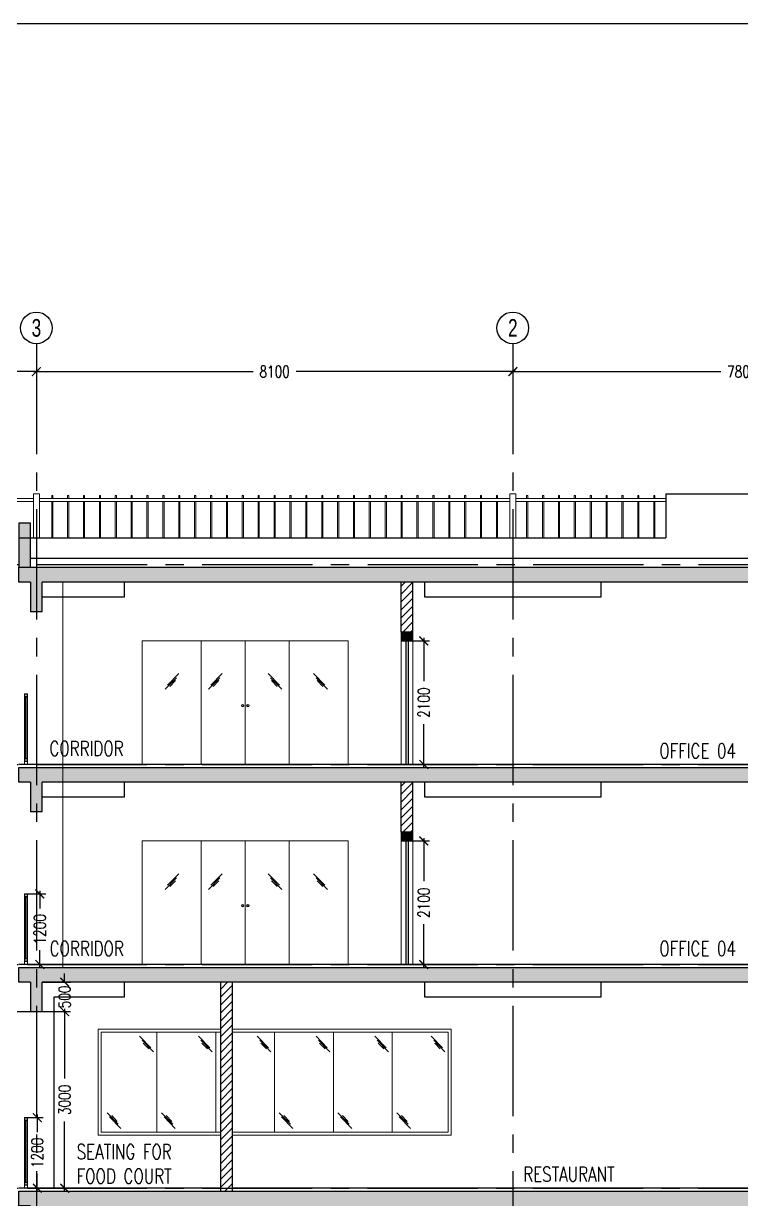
# Model space of a CAD drawing. Extents: x -3644356 to -3532817, y -18707075 to -18638610.
# Drawn here: x -3607047 to -3594839, y -18658591 to -18638610 of the extents above; entities that cross this region are included whole.
import ezdxf
from ezdxf.enums import TextEntityAlignment as Align

# ---------------------------------------------------------------- set-up
doc = ezdxf.new("R2010")
doc.units = 0
doc.header["$LTSCALE"] = 0.5
doc.header["$PDMODE"] = 3
doc.linetypes.add('CENTER2', pattern=[1.125, 0.75, -0.125, 0.125, -0.125])
doc.linetypes.add('CONTINULUS', pattern=[0])
for name, color, linetype, lineweight in [('A- GLAZING', 5, 'Continuous', 9), ('A-ELE 07', 8, 'Continuous', 9), ('A-PARAPET WALL', 4, 'Continuous', 25), ('A-RAILING', 3, 'Continuous', 9), ('A-WALL HATCH', 8, 'Continuous', 9)]:
    doc.layers.add(name, color=color, linetype=linetype, lineweight=lineweight)
for name, color, linetype in [('A-BEAM AND SLAB', 7, 'Continuous'), ('A-BEAM HATCH', 252, 'Continuous'), ('A-BRICK HATCH', 252, 'Continuous'), ('A-DIMS', 1, 'Continuous'), ('A-ELE 02', 4, 'Continuous'), ('A-GRIDTXT', 1, 'Continuous'), ('A-PODIUM LYT ARCH', 85, 'Continuous'), ('A-SLABS', 1, 'Continuous'), ('A-TXTROOM', 3, 'Continuous'), ('A-WALL', 2, 'Continuous'), ('S-GRID', 252, 'CENTER2')]:
    doc.layers.add(name, color=color, linetype=linetype)
doc.styles.add('ARIAL-GRID', font='arial.ttf', dxfattribs={"width": 0.7, "height": 15})
doc.styles.add('ROMANS', font='romans.shx', dxfattribs={"width": 0.75})
doc.dimstyles.new('DIMM-100', dxfattribs={"dimscale": 100, "dimtxt": 2, "dimasz": 1.5, "dimexe": 1, "dimexo": 0, "dimgap": 1, "dimtad": 0, "dimdec": 0, "dimzin": 0, "dimdsep": 46, "dimtxsty": 'ROMANS', "dimblk": 'ARCHTICK', "dimcen": 1.5, "dimdle": 0.5, "dimclrd": 8, "dimclre": 8, "dimclrt": 4, "dimazin": 0, "dimtfac": 1, "dimtdec": 0, "dimtix": 1, "dimtofl": 0, "dimtmove": 2, "dimatfit": 3, "dimldrblk": 'DOT', "dimfxl": 0, "dimtolj": 1, "dimtzin": 0, "dimarcsym": 0})

# ---------------------------------------------------------------- blocks, each defined once
blk = doc.blocks.new('GRASS')
at = {"layer": 'A-ELE 07'}
for p, q in [((-3601646, -18695233), (-3601454, -18695429)), ((-3601604, -18695304), (-3601412, -18695500)), ((-3601567, -18695282), (-3601471, -18695380))]:
    blk.add_line(p, q, dxfattribs=at)
blk = doc.blocks.new('INTERAL DOOR')
at = {"layer": 'A-ELE 07'}
for p, q in [((-3615527, -18652499), (-3617027, -18652499)), ((-3616277, -18652499), (-3616277, -18654599)), ((-3615527, -18652499), (-3615527, -18654599)), ((-3616859, -18653251), (-3616667, -18653055)), ((-3615695, -18653251), (-3615887, -18653055)), ((-3616901, -18653322), (-3616709, -18653126)), ((-3616822, -18653273), (-3616726, -18653175)), ((-3615653, -18653322), (-3615845, -18653126)), ((-3615732, -18653273), (-3615828, -18653175))]:
    blk.add_line(p, q, dxfattribs=at)
blk.add_lwpolyline([(-3615527, -18652499), (-3615527, -18654599), (-3617027, -18654599), (-3617027, -18652499)], dxfattribs=at)
for centre, radius in [((-3616322, -18653599), 20.4), ((-3616322, -18653599), 14.4), ((-3616232, -18653599), 20.4), ((-3616232, -18653599), 14.4)]:
    blk.add_circle(centre, radius, dxfattribs=at)
blk = doc.blocks.new('_ArchTick')
at = {"color": 0, "linetype": 'ByBlock', "const_width": 0.15}
blk.add_lwpolyline([(-0.5, -0.5), (0.5, 0.5)], dxfattribs=at)
blk = doc.blocks.new('*D60')
at = {"layer": 'A-DIMS', "color": 8, "lineweight": -2, "transparency": 16777216}
for p, q in [((-3606977, -18653399), (-3606669, -18653399)), ((-3606769, -18653349), (-3606769, -18653646)), ((-3606769, -18654649), (-3606769, -18654353)), ((-3606977, -18654599), (-3606669, -18654599))]:
    blk.add_line(p, q, dxfattribs=at)
at = {"layer": 'Defpoints', "color": 0, "transparency": 16777216}
for p in [(-3606977, -18653399), (-3606769, -18653399), (-3606977, -18654599)]:
    blk.add_point(p, dxfattribs=at)
at = {"layer": 'A-DIMS', "color": 8, "lineweight": -2, "transparency": 16777216, "xscale": 150, "yscale": 150, "zscale": 150}
for p, rotation in [((-3606769, -18653399), 90), ((-3606769, -18654599), 270)]:
    blk.add_blockref('_ArchTick', p, dxfattribs=dict(at, rotation=rotation))
at = {"layer": 'A-DIMS', "color": 4, "transparency": 16777216, "insert": (-3606769, -18653999), "char_height": 200, "attachment_point": 5, "rotation": 90, "style": 'ROMANS'}
blk.add_mtext('\\A1;1200', dxfattribs=at)
blk = doc.blocks.new('_Dot')
at = {"color": 0, "linetype": 'ByBlock', "lineweight": -2}
blk.add_line((-0.5, 0), (-1, 0), dxfattribs=at)
at = {"color": 0, "linetype": 'ByBlock', "const_width": 0.5}
blk.add_lwpolyline([(-0.25, 0, 1), (0.25, 0, 1)], format="xyb", close=True, dxfattribs=at)
blk = doc.blocks.new('*D61')
at = {"layer": 'A-DIMS', "color": 8, "lineweight": -2, "transparency": 16777216}
for p, q in [((-3606977, -18657199), (-3606712, -18657199)), ((-3606812, -18657149), (-3606812, -18657446)), ((-3606812, -18658449), (-3606812, -18658153)), ((-3606977, -18658399), (-3606712, -18658399))]:
    blk.add_line(p, q, dxfattribs=at)
at = {"layer": 'Defpoints', "color": 0, "transparency": 16777216}
for p in [(-3606977, -18657199), (-3606812, -18657199), (-3606977, -18658399)]:
    blk.add_point(p, dxfattribs=at)
at = {"layer": 'A-DIMS', "color": 8, "lineweight": -2, "transparency": 16777216, "xscale": 150, "yscale": 150, "zscale": 150}
for p, rotation in [((-3606812, -18657199), 90), ((-3606812, -18658399), 270)]:
    blk.add_blockref('_ArchTick', p, dxfattribs=dict(at, rotation=rotation))
at = {"layer": 'A-DIMS', "color": 4, "transparency": 16777216, "insert": (-3606812, -18657799), "char_height": 200, "attachment_point": 5, "rotation": 90, "style": 'ROMANS'}
blk.add_mtext('\\A1;1200', dxfattribs=at)
blk = doc.blocks.new('*D75')
at = {"layer": 'A-DIMS', "color": 8, "lineweight": -2, "transparency": 16777216}
for p, q in [((-3600241, -18649049), (-3600241, -18649785)), ((-3600427, -18649099), (-3600141, -18649099)), ((-3600241, -18651249), (-3600241, -18650514)), ((-3600427, -18651199), (-3600141, -18651199))]:
    blk.add_line(p, q, dxfattribs=at)
at = {"layer": 'Defpoints', "color": 0, "transparency": 16777216}
for p in [(-3600427, -18649099), (-3600241, -18649099), (-3600427, -18651199)]:
    blk.add_point(p, dxfattribs=at)
at = {"layer": 'A-DIMS', "color": 8, "lineweight": -2, "transparency": 16777216, "xscale": 150, "yscale": 150, "zscale": 150}
for p, rotation in [((-3600241, -18649099), 90), ((-3600241, -18651199), 270)]:
    blk.add_blockref('_ArchTick', p, dxfattribs=dict(at, rotation=rotation))
at = {"layer": 'A-DIMS', "color": 4, "transparency": 16777216, "insert": (-3600241, -18650149), "char_height": 200, "attachment_point": 5, "rotation": 90, "style": 'ROMANS'}
blk.add_mtext('\\A1;2100', dxfattribs=at)
blk = doc.blocks.new('*D76')
at = {"layer": 'A-DIMS', "color": 8, "lineweight": -2, "transparency": 16777216}
for p, q in [((-3600241, -18652449), (-3600241, -18653185)), ((-3600427, -18652499), (-3600141, -18652499)), ((-3600241, -18654649), (-3600241, -18653914)), ((-3600427, -18654599), (-3600141, -18654599))]:
    blk.add_line(p, q, dxfattribs=at)
at = {"layer": 'Defpoints', "color": 0, "transparency": 16777216}
for p in [(-3600427, -18652499), (-3600241, -18652499), (-3600427, -18654599)]:
    blk.add_point(p, dxfattribs=at)
at = {"layer": 'A-DIMS', "color": 8, "lineweight": -2, "transparency": 16777216, "xscale": 150, "yscale": 150, "zscale": 150}
for p, rotation in [((-3600241, -18652499), 90), ((-3600241, -18654599), 270)]:
    blk.add_blockref('_ArchTick', p, dxfattribs=dict(at, rotation=rotation))
at = {"layer": 'A-DIMS', "color": 4, "transparency": 16777216, "insert": (-3600241, -18653549), "char_height": 200, "attachment_point": 5, "rotation": 90, "style": 'ROMANS'}
blk.add_mtext('\\A1;2100', dxfattribs=at)
blk = doc.blocks.new('GRNO')
at = {"layer": 'A-GRIDTXT', "color": 8}
blk.add_circle((0, 0), 450, dxfattribs=at)
at = {"layer": 'A-GRIDTXT', "style": 'ARIAL-GRID', "width": 0.7}
blk.add_attdef('01', text='', height=350, dxfattribs=at).set_placement((0, 0), align=Align.MIDDLE_CENTER)
blk = doc.blocks.new('*D130')
at = {"layer": 'A-BEAM AND SLAB', "color": 8, "lineweight": -2, "transparency": 16777216}
for p, q in [((-3614927, -18644337), (-3614927, -18644624)), ((-3606827, -18644337), (-3606827, -18644624))]:
    blk.add_line(p, q, dxfattribs=at)
at = {"layer": 'A-BEAM AND SLAB', "color": 8, "linetype": 'CONTINULUS', "lineweight": -2, "transparency": 16777216}
for p, q in [((-3614977, -18644524), (-3611241, -18644524)), ((-3606777, -18644524), (-3610513, -18644524))]:
    blk.add_line(p, q, dxfattribs=at)
at = {"layer": 'Defpoints', "color": 0, "transparency": 16777216}
for p in [(-3614927, -18644337), (-3606827, -18644337), (-3606827, -18644524)]:
    blk.add_point(p, dxfattribs=at)
at = {"layer": 'A-BEAM AND SLAB', "color": 8, "lineweight": -2, "transparency": 16777216, "xscale": 150, "yscale": 150, "zscale": 150, "rotation": 180}
blk.add_blockref('_ArchTick', (-3614927, -18644524), dxfattribs=at)
at = {"layer": 'A-BEAM AND SLAB', "color": 8, "lineweight": -2, "transparency": 16777216, "xscale": 150, "yscale": 150, "zscale": 150}
blk.add_blockref('_ArchTick', (-3606827, -18644524), dxfattribs=at)
at = {"layer": 'A-BEAM AND SLAB', "color": 4, "transparency": 16777216, "insert": (-3610877, -18644524), "char_height": 200, "attachment_point": 5, "style": 'ROMANS'}
blk.add_mtext('\\A1;8100', dxfattribs=at)
blk = doc.blocks.new('*D131')
at = {"layer": 'A-BEAM AND SLAB', "color": 8, "lineweight": -2, "transparency": 16777216}
for p, q in [((-3606827, -18644337), (-3606827, -18644624)), ((-3598727, -18644337), (-3598727, -18644624))]:
    blk.add_line(p, q, dxfattribs=at)
at = {"layer": 'A-BEAM AND SLAB', "color": 8, "linetype": 'CONTINULUS', "lineweight": -2, "transparency": 16777216}
for p, q in [((-3606877, -18644524), (-3603141, -18644524)), ((-3598677, -18644524), (-3602413, -18644524))]:
    blk.add_line(p, q, dxfattribs=at)
at = {"layer": 'Defpoints', "color": 0, "transparency": 16777216}
for p in [(-3606827, -18644337), (-3598727, -18644337), (-3598727, -18644524)]:
    blk.add_point(p, dxfattribs=at)
at = {"layer": 'A-BEAM AND SLAB', "color": 8, "lineweight": -2, "transparency": 16777216, "xscale": 150, "yscale": 150, "zscale": 150, "rotation": 180}
blk.add_blockref('_ArchTick', (-3606827, -18644524), dxfattribs=at)
at = {"layer": 'A-BEAM AND SLAB', "color": 8, "lineweight": -2, "transparency": 16777216, "xscale": 150, "yscale": 150, "zscale": 150}
blk.add_blockref('_ArchTick', (-3598727, -18644524), dxfattribs=at)
at = {"layer": 'A-BEAM AND SLAB', "color": 4, "transparency": 16777216, "insert": (-3602777, -18644524), "char_height": 200, "attachment_point": 5, "style": 'ROMANS'}
blk.add_mtext('\\A1;8100', dxfattribs=at)
blk = doc.blocks.new('*D132')
at = {"layer": 'A-BEAM AND SLAB', "color": 8, "lineweight": -2, "transparency": 16777216}
for p, q in [((-3598727, -18644337), (-3598727, -18644624)), ((-3590927, -18644337), (-3590927, -18644624))]:
    blk.add_line(p, q, dxfattribs=at)
at = {"layer": 'A-BEAM AND SLAB', "color": 8, "linetype": 'CONTINULUS', "lineweight": -2, "transparency": 16777216}
for p, q in [((-3598777, -18644524), (-3595191, -18644524)), ((-3590877, -18644524), (-3594463, -18644524))]:
    blk.add_line(p, q, dxfattribs=at)
at = {"layer": 'Defpoints', "color": 0, "transparency": 16777216}
for p in [(-3598727, -18644337), (-3590927, -18644337), (-3590927, -18644524)]:
    blk.add_point(p, dxfattribs=at)
at = {"layer": 'A-BEAM AND SLAB', "color": 8, "lineweight": -2, "transparency": 16777216, "xscale": 150, "yscale": 150, "zscale": 150, "rotation": 180}
blk.add_blockref('_ArchTick', (-3598727, -18644524), dxfattribs=at)
at = {"layer": 'A-BEAM AND SLAB', "color": 8, "lineweight": -2, "transparency": 16777216, "xscale": 150, "yscale": 150, "zscale": 150}
blk.add_blockref('_ArchTick', (-3590927, -18644524), dxfattribs=at)
at = {"layer": 'A-BEAM AND SLAB', "color": 4, "transparency": 16777216, "insert": (-3594827, -18644524), "char_height": 200, "attachment_point": 5, "style": 'ROMANS'}
blk.add_mtext('\\A1;7800', dxfattribs=at)
blk = doc.blocks.new('*D133')
at = {"layer": 'A-DIMS', "color": 8, "lineweight": -2, "transparency": 16777216}
for p, q in [((-3606727, -18655399), (-3606247, -18655399)), ((-3606347, -18655349), (-3606347, -18656535)), ((-3606347, -18658449), (-3606347, -18657264)), ((-3606712, -18658399), (-3606247, -18658399))]:
    blk.add_line(p, q, dxfattribs=at)
at = {"layer": 'Defpoints', "color": 0, "transparency": 16777216}
for p in [(-3606727, -18655399), (-3606712, -18658399), (-3606347, -18658399)]:
    blk.add_point(p, dxfattribs=at)
at = {"layer": 'A-DIMS', "color": 8, "lineweight": -2, "transparency": 16777216, "xscale": 150, "yscale": 150, "zscale": 150}
for p, rotation in [((-3606347, -18655399), 90), ((-3606347, -18658399), 270)]:
    blk.add_blockref('_ArchTick', p, dxfattribs=dict(at, rotation=rotation))
at = {"layer": 'A-DIMS', "color": 4, "transparency": 16777216, "insert": (-3606347, -18656899), "char_height": 200, "attachment_point": 5, "rotation": 90, "style": 'ROMANS'}
blk.add_mtext('\\A1;3000', dxfattribs=at)
blk = doc.blocks.new('*D134')
at = {"layer": 'A-DIMS', "color": 8, "lineweight": -2, "transparency": 16777216}
for p, q in [((-3606347, -18654899), (-3606347, -18654749)), ((-3606727, -18654899), (-3606247, -18654899)), ((-3606727, -18655399), (-3606247, -18655399)), ((-3606347, -18655399), (-3606347, -18655549))]:
    blk.add_line(p, q, dxfattribs=at)
at = {"layer": 'Defpoints', "color": 0, "transparency": 16777216}
for p in [(-3606727, -18654899), (-3606347, -18654899), (-3606727, -18655399)]:
    blk.add_point(p, dxfattribs=at)
at = {"layer": 'A-DIMS', "color": 8, "lineweight": -2, "transparency": 16777216, "xscale": 150, "yscale": 150, "zscale": 150}
for p, rotation in [((-3606347, -18654899), 270), ((-3606347, -18655399), 90)]:
    blk.add_blockref('_ArchTick', p, dxfattribs=dict(at, rotation=rotation))
at = {"layer": 'A-DIMS', "color": 4, "transparency": 16777216, "insert": (-3606347, -18655149), "char_height": 200, "attachment_point": 5, "rotation": 90, "style": 'ROMANS'}
blk.add_mtext('\\A1;500', dxfattribs=at)

msp = doc.modelspace()

# ---------------------------------------------------------------- hatches: boundary and pattern name
at = {"layer": 'A-BEAM HATCH'}
h = msp.add_hatch(color=256, dxfattribs=at)
h.dxf.hatch_style = 1
h.paths.add_polyline_path([(-3606927.1, -18647099.2), (-3607127.1, -18647099.2), (-3607127.1, -18647849.2), (-3606927.1, -18647849.2)])
h = msp.add_hatch(color=256, dxfattribs=at)
h.dxf.hatch_style = 1
h.paths.add_polyline_path([(-3614627.1, -18647849.2), (-3619627.1, -18647849.2), (-3626127.1, -18647849.2), (-3626127.1, -18647999.2), (-3625327.1, -18647999.2), (-3625327.1, -18648599.2), (-3625127.1, -18648599.2), (-3625127.1, -18648099.2), (-3615027.1, -18648099.2), (-3615027.1, -18648599.2), (-3614827.1, -18648599.2), (-3614827.1, -18648099.2), (-3614627.1, -18648099.2)])
h.paths.add_polyline_path([(-3590091.8, -18647849.2), (-3591841.8, -18647849.2), (-3607127.1, -18647849.2), (-3607127.1, -18648099.2), (-3606927.1, -18648099.2), (-3606927.1, -18648599.2), (-3606727.1, -18648599.2), (-3606727.1, -18648099.2), (-3590291.8, -18648099.2), (-3590291.8, -18648599.2), (-3590091.8, -18648599.2)])
h = msp.add_hatch(color=256, dxfattribs=at)
h.dxf.hatch_style = 1
h.paths.add_polyline_path([(-3600427.1, -18648949.2), (-3600627.1, -18648949.2), (-3600627.1, -18649099.2), (-3600427.1, -18649099.2)])
h = msp.add_hatch(color=256, dxfattribs=at)
h.dxf.hatch_style = 1
h.paths.add_polyline_path([(-3614627.1, -18651249.2), (-3619627.1, -18651249.2), (-3625327.1, -18651249.2), (-3625327.1, -18651999.2), (-3625127.1, -18651999.2), (-3625127.1, -18651499.2), (-3615027.1, -18651499.2), (-3615027.1, -18651999.2), (-3614827.1, -18651999.2), (-3614827.1, -18651499.2), (-3614627.1, -18651499.2)])
h.paths.add_polyline_path([(-3590091.8, -18651249.2), (-3591841.8, -18651249.2), (-3607127.1, -18651249.2), (-3607127.1, -18651499.2), (-3606927.1, -18651499.2), (-3606927.1, -18651999.2), (-3606727.1, -18651999.2), (-3606727.1, -18651499.2), (-3590291.8, -18651499.2), (-3590291.8, -18651999.2), (-3590091.8, -18651999.2)])
h = msp.add_hatch(color=256, dxfattribs=at)
h.dxf.hatch_style = 1
h.paths.add_polyline_path([(-3600427.1, -18652349.2), (-3600627.1, -18652349.2), (-3600627.1, -18652499.2), (-3600427.1, -18652499.2)])
h = msp.add_hatch(color=256, dxfattribs=at)
h.dxf.hatch_style = 1
h.paths.add_polyline_path([(-3614627.1, -18654649.2), (-3619627.1, -18654649.2), (-3625327.1, -18654649.2), (-3625327.1, -18655399.2), (-3625127.1, -18655399.2), (-3625127.1, -18654899.2), (-3615027.1, -18654899.2), (-3615027.1, -18655399.2), (-3614827.1, -18655399.2), (-3614827.1, -18654899.2), (-3614627.1, -18654899.2)])
h.paths.add_polyline_path([(-3590091.8, -18654649.2), (-3591841.8, -18654649.2), (-3607127.1, -18654649.2), (-3607127.1, -18654899.2), (-3606927.1, -18654899.2), (-3606927.1, -18655399.2), (-3606727.1, -18655399.2), (-3606727.1, -18654899.2), (-3590291.8, -18654899.2), (-3590291.8, -18655399.2), (-3590091.8, -18655399.2)])
h = msp.add_hatch(color=256, dxfattribs=at)
h.dxf.hatch_style = 1
h.paths.add_polyline_path([(-3614627.1, -18658449.2), (-3619627.1, -18658449.2), (-3619827.1, -18658449.2), (-3619827.1, -18658749.2), (-3625127.1, -18658749.2), (-3625127.1, -18658449.2), (-3625327.1, -18658449.2), (-3625327.1, -18659199.2), (-3625127.1, -18659199.2), (-3625127.1, -18658949.2), (-3619827.1, -18658949.2), (-3619827.1, -18659049.2), (-3619627.1, -18659049.2), (-3619627.1, -18658699.2), (-3615027.1, -18658699.2), (-3615027.1, -18659199.2), (-3614827.1, -18659199.2), (-3614827.1, -18658699.2), (-3614627.1, -18658699.2)])
h.paths.add_polyline_path([(-3591641.8, -18658449.2), (-3591841.8, -18658449.2), (-3607127.1, -18658449.2), (-3607127.1, -18658699.2), (-3606927.1, -18658699.2), (-3606927.1, -18659199.2), (-3606727.1, -18659199.2), (-3606727.1, -18658699.2), (-3591841.8, -18658699.2), (-3591841.8, -18659199.2), (-3591641.8, -18659199.2)])
at = {"layer": 'A-WALL HATCH'}
h = msp.add_hatch(dxfattribs=at)
h.set_pattern_fill('ANSI31', color=256, scale=30, angle=180)
h.set_pattern_definition([(225, (24700, 11050), (67.3519209, -67.3519209), [])])
h.paths.add_polyline_path([(-3600627.1, -18648949.2), (-3600427.1, -18648949.2), (-3600427.1, -18648099.2), (-3600627.1, -18648099.2)])
h = msp.add_hatch(dxfattribs=at)
h.set_pattern_fill('ANSI31', color=256, scale=30, angle=180)
h.set_pattern_definition([(225, (24700, 7650), (67.3519209, -67.3519209), [])])
h.paths.add_polyline_path([(-3600627.1, -18652349.2), (-3600427.1, -18652349.2), (-3600427.1, -18651499.2), (-3600627.1, -18651499.2)])
h = msp.add_hatch(dxfattribs=at)
h.set_pattern_fill('ANSI31', color=256, scale=30, angle=180)
h.set_pattern_definition([(225, (21635.22, 3800), (67.3519209, -67.3519209), [])])
h.paths.add_polyline_path([(-3603491.8, -18654899.2), (-3603691.8, -18654899.2), (-3603691.8, -18658449.2), (-3603491.8, -18658449.2)])

# ---------------------------------------------------------------- linework, layer by layer
at = {"layer": 'A- GLAZING'}
for p, q in [((-3600627.1, -18649099.2), (-3600627.1, -18651199.2)), ((-3600427.1, -18649099.2), (-3600427.1, -18651199.2)), ((-3600627.1, -18652499.2), (-3600627.1, -18654599.2)), ((-3600427.1, -18652499.2), (-3600427.1, -18654599.2))]:
    msp.add_line(p, q, dxfattribs=at)
at = {"layer": 'A-BEAM AND SLAB'}
for points in [[(-3606927.1, -18647849.2), (-3606927.1, -18647099.2), (-3607127.1, -18647099.2), (-3607127.1, -18647849.2)], [(-3606927.1, -18648099.2), (-3607127.1, -18648099.2), (-3607127.1, -18647849.2), (-3591641.8, -18647849.2)], [(-3606927.1, -18648099.2), (-3606927.1, -18648599.2), (-3606727.1, -18648599.2), (-3606727.1, -18648099.2)], [(-3590091.8, -18648599.2), (-3590091.8, -18648599.2), (-3590291.8, -18648599.2), (-3590291.8, -18648099.2), (-3606727.1, -18648099.2)], [(-3606927.1, -18651499.2), (-3607127.1, -18651499.2), (-3607127.1, -18651249.2), (-3591641.8, -18651249.2)], [(-3591841.8, -18651249.2), (-3590091.8, -18651249.2), (-3590091.8, -18651999.2), (-3590291.8, -18651999.2), (-3590291.8, -18651499.2), (-3606727.1, -18651499.2)], [(-3606927.1, -18651499.2), (-3606927.1, -18651999.2), (-3606727.1, -18651999.2), (-3606727.1, -18651499.2)], [(-3606927.1, -18654899.2), (-3607127.1, -18654899.2), (-3607127.1, -18654649.2), (-3591641.8, -18654649.2)], [(-3591841.8, -18654649.2), (-3590091.8, -18654649.2), (-3590091.8, -18655399.2), (-3590291.8, -18655399.2), (-3590291.8, -18654899.2), (-3606727.1, -18654899.2)], [(-3606927.1, -18654899.2), (-3606927.1, -18655399.2), (-3606727.1, -18655399.2), (-3606727.1, -18654899.2)], [(-3606927.1, -18658699.2), (-3607127.1, -18658699.2), (-3607127.1, -18658449.2), (-3591641.8, -18658449.2), (-3591641.8, -18658699.2)]]:
    msp.add_lwpolyline(points, dxfattribs=at)
for points in [[(-3600627.1, -18649099.2), (-3600427.1, -18649099.2), (-3600427.1, -18648949.2), (-3600627.1, -18648949.2)], [(-3600627.1, -18652499.2), (-3600427.1, -18652499.2), (-3600427.1, -18652349.2), (-3600627.1, -18652349.2)]]:
    msp.add_lwpolyline(points, close=True, dxfattribs=at)
at = {"layer": 'A-BRICK HATCH'}
msp.add_lwpolyline([(-3644356.4, -18638609.7), (-3532816.8, -18638609.7), (-3532816.8, -18707074.6), (-3644356.4, -18707074.6)], close=True, dxfattribs=at)
at = {"layer": 'A-ELE 02'}
for points in [[(-3606727.1, -18648349.2), (-3605327.1, -18648349.2), (-3605327.1, -18648099.2)], [(-3600227.1, -18648099.2), (-3600227.1, -18648349.2), (-3597227.1, -18648349.2), (-3597227.1, -18648099.2)], [(-3606727.1, -18651749.2), (-3605327.1, -18651749.2), (-3605327.1, -18651499.2)], [(-3600227.1, -18651499.2), (-3600227.1, -18651749.2), (-3597227.1, -18651749.2), (-3597227.1, -18651499.2)], [(-3606527.1, -18658399.2), (-3606527.1, -18655149.2), (-3605327.1, -18655149.2), (-3605327.1, -18654899.2)], [(-3600227.1, -18654899.2), (-3600227.1, -18655149.2), (-3597227.1, -18655149.2), (-3597227.1, -18654899.2)]]:
    msp.add_lwpolyline(points, dxfattribs=at)
at = {"layer": 'A-ELE 07'}
for p, q in [((-3606377.1, -18654649.2), (-3606377.1, -18648099.2)), ((-3604596.3, -18649851.3), (-3604404.3, -18649655.3)), ((-3601922.4, -18649851.3), (-3602114.4, -18649655.3)), ((-3604638.3, -18649922.3), (-3604446.3, -18649726.3)), ((-3604559.3, -18649873.3), (-3604463.3, -18649775.3)), ((-3601880.4, -18649922.3), (-3602072.4, -18649726.3)), ((-3601959.4, -18649873.3), (-3602055.4, -18649775.3)), ((-3607027.1, -18651099.2), (-3607027.1, -18650049.2)), ((-3606977.1, -18650049.2), (-3606977.1, -18651099.2)), ((-3607027.1, -18651149.2), (-3607027.1, -18651199.2)), ((-3606977.1, -18651149.2), (-3606977.1, -18651199.2)), ((-3604596.3, -18653251.3), (-3604404.3, -18653055.3)), ((-3601922.4, -18653251.3), (-3602114.4, -18653055.3)), ((-3604638.3, -18653322.3), (-3604446.3, -18653126.3)), ((-3604559.3, -18653273.3), (-3604463.3, -18653175.3)), ((-3601880.4, -18653322.3), (-3602072.4, -18653126.3)), ((-3601959.4, -18653273.3), (-3602055.4, -18653175.3)), ((-3607027.1, -18654499.2), (-3607027.1, -18653449.2)), ((-3606977.1, -18653449.2), (-3606977.1, -18654499.2)), ((-3607027.1, -18654549.2), (-3607027.1, -18654599.2)), ((-3606977.1, -18654549.2), (-3606977.1, -18654599.2)), ((-3604777.1, -18657449.2), (-3604777.1, -18655749.2)), ((-3603777.1, -18657449.2), (-3603777.1, -18655749.2)), ((-3602777.1, -18657449.2), (-3602777.1, -18655749.2)), ((-3601777.1, -18657449.2), (-3601777.1, -18655749.2)), ((-3600777.1, -18657449.2), (-3600777.1, -18655749.2)), ((-3607027.1, -18658299.2), (-3607027.1, -18657249.2)), ((-3606977.1, -18657249.2), (-3606977.1, -18658299.2)), ((-3607027.1, -18658349.2), (-3607027.1, -18658399.2)), ((-3606977.1, -18658349.2), (-3606977.1, -18658399.2))]:
    msp.add_line(p, q, dxfattribs=at)
for points in [[(-3604027.1, -18649099.2), (-3605027.1, -18649099.2), (-3605027.1, -18651199.2), (-3604027.1, -18651199.2)], [(-3602527.1, -18649099.2), (-3601527.1, -18649099.2), (-3601527.1, -18651199.2), (-3602527.1, -18651199.2)], [(-3604027.1, -18652499.2), (-3605027.1, -18652499.2), (-3605027.1, -18654599.2), (-3604027.1, -18654599.2)], [(-3602527.1, -18652499.2), (-3601527.1, -18652499.2), (-3601527.1, -18654599.2), (-3602527.1, -18654599.2)]]:
    msp.add_lwpolyline(points, close=True, dxfattribs=at)
for points in [[(-3603691.8, -18657499.2), (-3605777.1, -18657499.2), (-3605777.1, -18655699.2), (-3603691.8, -18655699.2)], [(-3603691.8, -18657449.2), (-3605727.1, -18657449.2), (-3605727.1, -18655749.2), (-3603691.8, -18655749.2)], [(-3603491.8, -18655699.2), (-3599777.1, -18655699.2), (-3599777.1, -18657499.2), (-3603491.8, -18657499.2)], [(-3603491.8, -18655749.2), (-3599827.1, -18655749.2), (-3599827.1, -18657449.2), (-3603491.8, -18657449.2)]]:
    msp.add_lwpolyline(points, dxfattribs=at)
at = {"layer": 'A-PARAPET WALL', "color": 3}
for p, q in [((-3596127.1, -18646599.2), (-3596127.1, -18647349.2)), ((-3596127.1, -18646599.2), (-3594370.5, -18646599.2)), ((-3607127.1, -18647349.2), (-3596127.1, -18647349.2))]:
    msp.add_line(p, q, dxfattribs=at)
at = {"layer": 'A-PARAPET WALL'}
for p, q in [((-3600547.1, -18649099.2), (-3600547.1, -18651199.2)), ((-3600507.1, -18649099.2), (-3600507.1, -18651199.2)), ((-3600547.1, -18652499.2), (-3600547.1, -18654599.2)), ((-3600507.1, -18652499.2), (-3600507.1, -18654599.2))]:
    msp.add_line(p, q, dxfattribs=at)
at = {"layer": 'A-RAILING', "color": 6}
for p, q in [((-3614877.1, -18646679.2), (-3606877.1, -18646679.2)), ((-3606777.1, -18646679.2), (-3598777.1, -18646679.2)), ((-3598677.1, -18646679.2), (-3596127.1, -18646679.2)), ((-3614877.1, -18646729.2), (-3606877.1, -18646729.2)), ((-3606777.1, -18646729.2), (-3598777.1, -18646729.2)), ((-3598677.1, -18646729.2), (-3596127.1, -18646729.2))]:
    msp.add_line(p, q, dxfattribs=at)
at = {"layer": 'A-RAILING', "color": 8}
for p, q in [((-3606567.1, -18646629.2), (-3606547.1, -18646629.2)), ((-3606567.1, -18646629.2), (-3606567.1, -18646679.2)), ((-3606547.1, -18646629.2), (-3606547.1, -18646679.2)), ((-3606297.1, -18646629.2), (-3606277.1, -18646629.2)), ((-3606297.1, -18646629.2), (-3606297.1, -18646679.2)), ((-3606277.1, -18646629.2), (-3606277.1, -18646679.2)), ((-3606027.1, -18646629.2), (-3606007.1, -18646629.2)), ((-3606027.1, -18646629.2), (-3606027.1, -18646679.2)), ((-3606007.1, -18646629.2), (-3606007.1, -18646679.2)), ((-3605757.1, -18646629.2), (-3605737.1, -18646629.2)), ((-3605757.1, -18646629.2), (-3605757.1, -18646679.2)), ((-3605737.1, -18646629.2), (-3605737.1, -18646679.2)), ((-3605487.1, -18646629.2), (-3605467.1, -18646629.2)), ((-3605487.1, -18646629.2), (-3605487.1, -18646679.2)), ((-3605467.1, -18646629.2), (-3605467.1, -18646679.2)), ((-3605217.1, -18646629.2), (-3605197.1, -18646629.2)), ((-3605217.1, -18646629.2), (-3605217.1, -18646679.2)), ((-3605197.1, -18646629.2), (-3605197.1, -18646679.2)), ((-3604947.1, -18646629.2), (-3604927.1, -18646629.2)), ((-3604947.1, -18646629.2), (-3604947.1, -18646679.2)), ((-3604947.1, -18646629.2), (-3604927.1, -18646629.2)), ((-3604947.1, -18646629.2), (-3604947.1, -18646679.2)), ((-3604927.1, -18646629.2), (-3604927.1, -18646679.2)), ((-3604927.1, -18646629.2), (-3604927.1, -18646679.2)), ((-3604677.1, -18646629.2), (-3604657.1, -18646629.2)), ((-3604677.1, -18646629.2), (-3604677.1, -18646679.2)), ((-3604677.1, -18646629.2), (-3604657.1, -18646629.2)), ((-3604677.1, -18646629.2), (-3604677.1, -18646679.2)), ((-3604657.1, -18646629.2), (-3604657.1, -18646679.2)), ((-3604657.1, -18646629.2), (-3604657.1, -18646679.2)), ((-3604407.1, -18646629.2), (-3604387.1, -18646629.2)), ((-3604407.1, -18646629.2), (-3604407.1, -18646679.2)), ((-3604387.1, -18646629.2), (-3604387.1, -18646679.2)), ((-3604137.1, -18646629.2), (-3604117.1, -18646629.2)), ((-3604137.1, -18646629.2), (-3604137.1, -18646679.2)), ((-3604117.1, -18646629.2), (-3604117.1, -18646679.2)), ((-3603867.1, -18646629.2), (-3603847.1, -18646629.2)), ((-3603867.1, -18646629.2), (-3603867.1, -18646679.2)), ((-3603847.1, -18646629.2), (-3603847.1, -18646679.2)), ((-3603597.1, -18646629.2), (-3603577.1, -18646629.2)), ((-3603597.1, -18646629.2), (-3603597.1, -18646679.2)), ((-3603577.1, -18646629.2), (-3603577.1, -18646679.2)), ((-3603327.1, -18646629.2), (-3603307.1, -18646629.2)), ((-3603327.1, -18646629.2), (-3603327.1, -18646679.2)), ((-3603307.1, -18646629.2), (-3603307.1, -18646679.2)), ((-3603057.1, -18646629.2), (-3603037.1, -18646629.2)), ((-3603057.1, -18646629.2), (-3603057.1, -18646679.2)), ((-3603037.1, -18646629.2), (-3603037.1, -18646679.2)), ((-3602787.1, -18646629.2), (-3602767.1, -18646629.2)), ((-3602787.1, -18646629.2), (-3602787.1, -18646679.2)), ((-3602767.1, -18646629.2), (-3602767.1, -18646679.2)), ((-3602497.1, -18646629.2), (-3602517.1, -18646629.2)), ((-3602517.1, -18646629.2), (-3602517.1, -18646679.2)), ((-3602497.1, -18646629.2), (-3602497.1, -18646679.2)), ((-3602227.1, -18646629.2), (-3602247.1, -18646629.2)), ((-3602247.1, -18646629.2), (-3602247.1, -18646679.2)), ((-3602227.1, -18646629.2), (-3602227.1, -18646679.2)), ((-3601957.1, -18646629.2), (-3601977.1, -18646629.2)), ((-3601977.1, -18646629.2), (-3601977.1, -18646679.2)), ((-3601957.1, -18646629.2), (-3601957.1, -18646679.2)), ((-3601687.1, -18646629.2), (-3601707.1, -18646629.2)), ((-3601707.1, -18646629.2), (-3601707.1, -18646679.2)), ((-3601687.1, -18646629.2), (-3601687.1, -18646679.2)), ((-3601417.1, -18646629.2), (-3601437.1, -18646629.2)), ((-3601437.1, -18646629.2), (-3601437.1, -18646679.2)), ((-3601417.1, -18646629.2), (-3601417.1, -18646679.2)), ((-3601147.1, -18646629.2), (-3601167.1, -18646629.2)), ((-3601167.1, -18646629.2), (-3601167.1, -18646679.2)), ((-3601147.1, -18646629.2), (-3601147.1, -18646679.2)), ((-3600877.1, -18646629.2), (-3600897.1, -18646629.2)), ((-3600897.1, -18646629.2), (-3600897.1, -18646679.2)), ((-3600877.1, -18646629.2), (-3600897.1, -18646629.2)), ((-3600897.1, -18646629.2), (-3600897.1, -18646679.2)), ((-3600877.1, -18646629.2), (-3600877.1, -18646679.2)), ((-3600877.1, -18646629.2), (-3600877.1, -18646679.2)), ((-3600607.1, -18646629.2), (-3600627.1, -18646629.2)), ((-3600627.1, -18646629.2), (-3600627.1, -18646679.2)), ((-3600607.1, -18646629.2), (-3600627.1, -18646629.2)), ((-3600627.1, -18646629.2), (-3600627.1, -18646679.2)), ((-3600607.1, -18646629.2), (-3600607.1, -18646679.2)), ((-3600607.1, -18646629.2), (-3600607.1, -18646679.2)), ((-3600337.1, -18646629.2), (-3600357.1, -18646629.2)), ((-3600357.1, -18646629.2), (-3600357.1, -18646679.2)), ((-3600337.1, -18646629.2), (-3600337.1, -18646679.2)), ((-3600067.1, -18646629.2), (-3600087.1, -18646629.2)), ((-3600087.1, -18646629.2), (-3600087.1, -18646679.2)), ((-3600067.1, -18646629.2), (-3600067.1, -18646679.2)), ((-3599797.1, -18646629.2), (-3599817.1, -18646629.2)), ((-3599817.1, -18646629.2), (-3599817.1, -18646679.2)), ((-3599797.1, -18646629.2), (-3599797.1, -18646679.2)), ((-3599527.1, -18646629.2), (-3599547.1, -18646629.2)), ((-3599547.1, -18646629.2), (-3599547.1, -18646679.2)), ((-3599527.1, -18646629.2), (-3599527.1, -18646679.2)), ((-3599257.1, -18646629.2), (-3599277.1, -18646629.2)), ((-3599277.1, -18646629.2), (-3599277.1, -18646679.2)), ((-3599257.1, -18646629.2), (-3599257.1, -18646679.2)), ((-3598987.1, -18646629.2), (-3599007.1, -18646629.2)), ((-3599007.1, -18646629.2), (-3599007.1, -18646679.2)), ((-3598987.1, -18646629.2), (-3598987.1, -18646679.2)), ((-3598472.1, -18646629.2), (-3598492.1, -18646629.2)), ((-3598492.1, -18646629.2), (-3598492.1, -18646679.2)), ((-3598472.1, -18646629.2), (-3598472.1, -18646679.2)), ((-3598202.1, -18646629.2), (-3598222.1, -18646629.2)), ((-3598222.1, -18646629.2), (-3598222.1, -18646679.2)), ((-3598202.1, -18646629.2), (-3598222.1, -18646629.2)), ((-3598222.1, -18646629.2), (-3598222.1, -18646679.2)), ((-3598202.1, -18646629.2), (-3598202.1, -18646679.2)), ((-3598202.1, -18646629.2), (-3598202.1, -18646679.2)), ((-3597932.1, -18646629.2), (-3597952.1, -18646629.2)), ((-3597952.1, -18646629.2), (-3597952.1, -18646679.2)), ((-3597932.1, -18646629.2), (-3597932.1, -18646679.2)), ((-3597662.1, -18646629.2), (-3597682.1, -18646629.2)), ((-3597682.1, -18646629.2), (-3597682.1, -18646679.2)), ((-3597662.1, -18646629.2), (-3597662.1, -18646679.2)), ((-3597392.1, -18646629.2), (-3597412.1, -18646629.2)), ((-3597412.1, -18646629.2), (-3597412.1, -18646679.2)), ((-3597392.1, -18646629.2), (-3597392.1, -18646679.2)), ((-3597122.1, -18646629.2), (-3597142.1, -18646629.2)), ((-3597142.1, -18646629.2), (-3597142.1, -18646679.2)), ((-3597122.1, -18646629.2), (-3597122.1, -18646679.2)), ((-3596852.1, -18646629.2), (-3596872.1, -18646629.2)), ((-3596872.1, -18646629.2), (-3596872.1, -18646679.2)), ((-3596852.1, -18646629.2), (-3596852.1, -18646679.2)), ((-3596582.1, -18646629.2), (-3596602.1, -18646629.2)), ((-3596602.1, -18646629.2), (-3596602.1, -18646679.2)), ((-3596582.1, -18646629.2), (-3596582.1, -18646679.2)), ((-3596312.1, -18646629.2), (-3596332.1, -18646629.2)), ((-3596332.1, -18646629.2), (-3596332.1, -18646679.2)), ((-3596312.1, -18646629.2), (-3596312.1, -18646679.2)), ((-3606567.1, -18646729.2), (-3606567.1, -18647349.2)), ((-3606547.1, -18646729.2), (-3606547.1, -18647349.2)), ((-3606297.1, -18646729.2), (-3606297.1, -18647349.2)), ((-3606277.1, -18646729.2), (-3606277.1, -18647349.2)), ((-3606027.1, -18646729.2), (-3606027.1, -18647349.2)), ((-3606007.1, -18646729.2), (-3606007.1, -18647349.2)), ((-3605757.1, -18646729.2), (-3605757.1, -18647349.2)), ((-3605737.1, -18646729.2), (-3605737.1, -18647349.2)), ((-3605487.1, -18646729.2), (-3605487.1, -18647349.2)), ((-3605467.1, -18646729.2), (-3605467.1, -18647349.2)), ((-3605217.1, -18646729.2), (-3605217.1, -18647349.2)), ((-3605197.1, -18646729.2), (-3605197.1, -18647349.2)), ((-3604947.1, -18646729.2), (-3604947.1, -18647349.2)), ((-3604947.1, -18646729.2), (-3604947.1, -18647349.2)), ((-3604927.1, -18646729.2), (-3604927.1, -18647349.2)), ((-3604927.1, -18646729.2), (-3604927.1, -18647349.2)), ((-3604677.1, -18646729.2), (-3604677.1, -18647349.2)), ((-3604677.1, -18646729.2), (-3604677.1, -18647349.2)), ((-3604657.1, -18646729.2), (-3604657.1, -18647349.2)), ((-3604657.1, -18646729.2), (-3604657.1, -18647349.2)), ((-3604407.1, -18646729.2), (-3604407.1, -18647349.2)), ((-3604387.1, -18646729.2), (-3604387.1, -18647349.2)), ((-3604137.1, -18646729.2), (-3604137.1, -18647349.2)), ((-3604117.1, -18646729.2), (-3604117.1, -18647349.2)), ((-3603867.1, -18646729.2), (-3603867.1, -18647349.2)), ((-3603847.1, -18646729.2), (-3603847.1, -18647349.2)), ((-3603597.1, -18646729.2), (-3603597.1, -18647349.2)), ((-3603577.1, -18646729.2), (-3603577.1, -18647349.2)), ((-3603327.1, -18646729.2), (-3603327.1, -18647349.2)), ((-3603307.1, -18646729.2), (-3603307.1, -18647349.2)), ((-3603057.1, -18646729.2), (-3603057.1, -18647349.2)), ((-3603037.1, -18646729.2), (-3603037.1, -18647349.2)), ((-3602787.1, -18646729.2), (-3602787.1, -18647349.2)), ((-3602767.1, -18646729.2), (-3602767.1, -18647349.2)), ((-3602517.1, -18646729.2), (-3602517.1, -18647349.2)), ((-3602497.1, -18646729.2), (-3602497.1, -18647349.2)), ((-3602247.1, -18646729.2), (-3602247.1, -18647349.2)), ((-3602227.1, -18646729.2), (-3602227.1, -18647349.2)), ((-3601977.1, -18646729.2), (-3601977.1, -18647349.2)), ((-3601957.1, -18646729.2), (-3601957.1, -18647349.2)), ((-3601707.1, -18646729.2), (-3601707.1, -18647349.2)), ((-3601687.1, -18646729.2), (-3601687.1, -18647349.2)), ((-3601437.1, -18646729.2), (-3601437.1, -18647349.2)), ((-3601417.1, -18646729.2), (-3601417.1, -18647349.2)), ((-3601167.1, -18646729.2), (-3601167.1, -18647349.2)), ((-3601147.1, -18646729.2), (-3601147.1, -18647349.2)), ((-3600897.1, -18646729.2), (-3600897.1, -18647349.2)), ((-3600897.1, -18646729.2), (-3600897.1, -18647349.2)), ((-3600877.1, -18646729.2), (-3600877.1, -18647349.2)), ((-3600877.1, -18646729.2), (-3600877.1, -18647349.2)), ((-3600627.1, -18646729.2), (-3600627.1, -18647349.2)), ((-3600627.1, -18646729.2), (-3600627.1, -18647349.2)), ((-3600607.1, -18646729.2), (-3600607.1, -18647349.2)), ((-3600607.1, -18646729.2), (-3600607.1, -18647349.2)), ((-3600357.1, -18646729.2), (-3600357.1, -18647349.2)), ((-3600337.1, -18646729.2), (-3600337.1, -18647349.2)), ((-3600087.1, -18646729.2), (-3600087.1, -18647349.2)), ((-3600067.1, -18646729.2), (-3600067.1, -18647349.2)), ((-3599817.1, -18646729.2), (-3599817.1, -18647349.2)), ((-3599797.1, -18646729.2), (-3599797.1, -18647349.2)), ((-3599547.1, -18646729.2), (-3599547.1, -18647349.2)), ((-3599527.1, -18646729.2), (-3599527.1, -18647349.2)), ((-3599277.1, -18646729.2), (-3599277.1, -18647349.2)), ((-3599257.1, -18646729.2), (-3599257.1, -18647349.2)), ((-3599007.1, -18646729.2), (-3599007.1, -18647349.2)), ((-3598987.1, -18646729.2), (-3598987.1, -18647349.2)), ((-3598492.1, -18646729.2), (-3598492.1, -18647349.2)), ((-3598472.1, -18646729.2), (-3598472.1, -18647349.2)), ((-3598222.1, -18646729.2), (-3598222.1, -18647349.2)), ((-3598222.1, -18646729.2), (-3598222.1, -18647349.2)), ((-3598202.1, -18646729.2), (-3598202.1, -18647349.2)), ((-3598202.1, -18646729.2), (-3598202.1, -18647349.2)), ((-3597952.1, -18646729.2), (-3597952.1, -18647349.2)), ((-3597932.1, -18646729.2), (-3597932.1, -18647349.2)), ((-3597682.1, -18646729.2), (-3597682.1, -18647349.2)), ((-3597662.1, -18646729.2), (-3597662.1, -18647349.2)), ((-3597412.1, -18646729.2), (-3597412.1, -18647349.2)), ((-3597392.1, -18646729.2), (-3597392.1, -18647349.2)), ((-3597142.1, -18646729.2), (-3597142.1, -18647349.2)), ((-3597122.1, -18646729.2), (-3597122.1, -18647349.2)), ((-3596872.1, -18646729.2), (-3596872.1, -18647349.2)), ((-3596852.1, -18646729.2), (-3596852.1, -18647349.2)), ((-3596602.1, -18646729.2), (-3596602.1, -18647349.2)), ((-3596582.1, -18646729.2), (-3596582.1, -18647349.2)), ((-3596332.1, -18646729.2), (-3596332.1, -18647349.2)), ((-3596312.1, -18646729.2), (-3596312.1, -18647349.2))]:
    msp.add_line(p, q, dxfattribs=at)
at = {"layer": 'A-RAILING', "color": 5}
for p, q in [((-3607012.1, -18651099.2), (-3607012.1, -18650049.2)), ((-3606992.1, -18651099.2), (-3606992.1, -18650049.2)), ((-3607012.1, -18654499.2), (-3607012.1, -18653449.2)), ((-3606992.1, -18654499.2), (-3606992.1, -18653449.2)), ((-3607012.1, -18658299.2), (-3607012.1, -18657249.2)), ((-3606992.1, -18658299.2), (-3606992.1, -18657249.2))]:
    msp.add_line(p, q, dxfattribs=at)
at = {"layer": 'A-RAILING'}
for points in [[(-3606877.1, -18647349.2), (-3606877.1, -18646599.2), (-3606777.1, -18646599.2), (-3606777.1, -18647349.2)], [(-3598777.1, -18647349.2), (-3598777.1, -18646599.2), (-3598677.1, -18646599.2), (-3598677.1, -18647349.2)]]:
    msp.add_lwpolyline(points, dxfattribs=at)
for points in [[(-3606977.1, -18650049.2), (-3607027.1, -18650049.2), (-3607027.1, -18649999.2), (-3606977.1, -18649999.2)], [(-3606982.1, -18650044.2), (-3607022.1, -18650044.2), (-3607022.1, -18650004.2), (-3606982.1, -18650004.2)], [(-3606977.1, -18651149.2), (-3607027.1, -18651149.2), (-3607027.1, -18651099.2), (-3606977.1, -18651099.2)], [(-3606982.1, -18651144.2), (-3607022.1, -18651144.2), (-3607022.1, -18651104.2), (-3606982.1, -18651104.2)], [(-3606977.1, -18653449.2), (-3607027.1, -18653449.2), (-3607027.1, -18653399.2), (-3606977.1, -18653399.2)], [(-3606982.1, -18653444.2), (-3607022.1, -18653444.2), (-3607022.1, -18653404.2), (-3606982.1, -18653404.2)], [(-3606977.1, -18654549.2), (-3607027.1, -18654549.2), (-3607027.1, -18654499.2), (-3606977.1, -18654499.2)], [(-3606982.1, -18654544.2), (-3607022.1, -18654544.2), (-3607022.1, -18654504.2), (-3606982.1, -18654504.2)], [(-3606977.1, -18657249.2), (-3607027.1, -18657249.2), (-3607027.1, -18657199.2), (-3606977.1, -18657199.2)], [(-3606982.1, -18657244.2), (-3607022.1, -18657244.2), (-3607022.1, -18657204.2), (-3606982.1, -18657204.2)], [(-3606977.1, -18658349.2), (-3607027.1, -18658349.2), (-3607027.1, -18658299.2), (-3606977.1, -18658299.2)], [(-3606982.1, -18658344.2), (-3607022.1, -18658344.2), (-3607022.1, -18658304.2), (-3606982.1, -18658304.2)]]:
    msp.add_lwpolyline(points, close=True, dxfattribs=at)
at = {"layer": 'A-SLABS'}
for p, q in [((-3590291.8, -18647699.2), (-3606927.1, -18647699.2)), ((-3600627.1, -18651199.2), (-3607127.1, -18651199.2)), ((-3590291.8, -18651199.2), (-3600627.1, -18651199.2)), ((-3600627.1, -18654599.2), (-3607127.1, -18654599.2)), ((-3590291.8, -18654599.2), (-3600627.1, -18654599.2)), ((-3614827.1, -18655399.2), (-3606927.1, -18655399.2)), ((-3603691.8, -18658399.2), (-3607127.1, -18658399.2)), ((-3591841.8, -18658399.2), (-3603491.8, -18658399.2))]:
    msp.add_line(p, q, dxfattribs=at)
at = {"layer": 'A-WALL'}
for p, q in [((-3600627.1, -18648949.2), (-3600627.1, -18648099.2)), ((-3600427.1, -18648949.2), (-3600427.1, -18648099.2)), ((-3600627.1, -18652349.2), (-3600627.1, -18651499.2)), ((-3600427.1, -18652349.2), (-3600427.1, -18651499.2)), ((-3603691.8, -18658449.2), (-3603691.8, -18654899.2)), ((-3603491.8, -18658449.2), (-3603491.8, -18654899.2))]:
    msp.add_line(p, q, dxfattribs=at)
at = {"layer": 'S-GRID', "ltscale": 5000}
for p, q in [((-3606827.1, -18644049.9), (-3606827.1, -18668627.3)), ((-3598727.1, -18644049.9), (-3598727.1, -18668627.3)), ((-3634944.9, -18647799.2), (-3580060.6, -18647799.2)), ((-3634948.4, -18651199.2), (-3580064.2, -18651199.2)), ((-3634948.4, -18654599.2), (-3580064.2, -18654599.2)), ((-3634948.4, -18658399.2), (-3580064.2, -18658399.2))]:
    msp.add_line(p, q, dxfattribs=at)

# ---------------------------------------------------------------- block references
at = {"layer": 'A-BEAM AND SLAB'}
for name, p in [('INTERAL DOOR', (13000, 3400)), ('INTERAL DOOR', (13000, 0)), ('GRASS', (-3980.5, 38117)), ('GRASS', (-3053.6, 38117)), ('GRASS', (-1053.6, 38117)), ('GRASS', (-53.6, 38117)), ('GRASS', (946.4, 38117))]:
    msp.add_blockref(name, p, dxfattribs=at)
at = {"layer": 'A-BEAM AND SLAB', "rotation": 180}
for p in [(-7206484.9, -37351315.5), (-7205484.9, -37351315.5), (-7204484.9, -37351315.5), (-7203484.9, -37351315.5), (-7202484.9, -37351315.5), (-7201526.8, -37351315.5)]:
    msp.add_blockref('GRASS', p, dxfattribs=at)
at = {"layer": 'A-PODIUM LYT ARCH'}
ref = msp.add_blockref('GRNO', (-3606827.1, -18643780.9), dxfattribs=dict(at, xscale=0.5979073243647235, yscale=0.5979073243647235, zscale=0.5979073243647235))
ref.add_attrib('01', '3', dxfattribs={"layer": 'A-GRIDTXT', "height": 299, "style": 'ARIAL-GRID', "width": 0.7}).set_placement((-3606827.1, -18643780.9), align=Align.MIDDLE_CENTER)
ref = msp.add_blockref('GRNO', (-3598727.1, -18643780.9), dxfattribs=dict(at, xscale=0.5979073243647235, yscale=0.5979073243647235, zscale=0.5979073243647235))
ref.add_attrib('01', '2', dxfattribs={"layer": 'A-GRIDTXT', "height": 299, "style": 'ARIAL-GRID', "width": 0.7}).set_placement((-3598727.1, -18643780.9), align=Align.MIDDLE_CENTER)

# ---------------------------------------------------------------- texts
at = {"layer": 'A-TXTROOM', "attachment_point": 1, "style": 'ROMANS'}
for s, insert, char_height, width in [('CORRIDOR', (-3606606.3, -18650801.8), 250.28, 3684.893), ('OFFICE 04', (-3596236.5, -18650842.5), 250.28, 3684.893), ('CORRIDOR', (-3606602.9, -18654201.8), 250.28, 3684.893), ('OFFICE 04', (-3596236.5, -18654201.8), 250.28, 3684.893), ('SEATING FOR \\PFOOD COURT', (-3606143.4, -18657653.7), 250.282, 4809.04), ('RESTAURANT', (-3598550.2, -18658037), 250.28, 3684.893)]:
    msp.add_mtext(s, dxfattribs=dict(at, insert=insert, char_height=char_height, width=width))

# ---------------------------------------------------------------- dimensions: what is measured, and where the dimension line sits
at = {"layer": 'A-BEAM AND SLAB'}
for base, p1, p2, picture, middle in [((-3606827.1, -18644524.3), (-3614927.1, -18644337.1), (-3606827.1, -18644337.1), '*D130', (-3610877.1, -18644524.3)), ((-3598727.1, -18644524.3), (-3606827.1, -18644337.1), (-3598727.1, -18644337.1), '*D131', (-3602777.1, -18644524.3)), ((-3590926.8, -18644524.3), (-3598727.1, -18644337.1), (-3590926.8, -18644337.1), '*D132', (-3594826.9, -18644524.3))]:
    dim = msp.add_linear_dim(base=base, p1=p1, p2=p2, dimstyle='DIMM-100', dxfattribs=at)
    dim.commit()
    dim.dimension.update_dxf_attribs({"geometry": picture, "text_midpoint": middle})
at = {"layer": 'A-DIMS'}
for base, p1, p2, picture, middle in [((-3600241.1, -18649099.2), (-3600427.1, -18651199.2), (-3600427.1, -18649099.2), '*D75', (-3600241.1, -18650149.2)), ((-3600241.1, -18652499.2), (-3600427.1, -18654599.2), (-3600427.1, -18652499.2), '*D76', (-3600241.1, -18653549.2)), ((-3606769.2, -18653399.2), (-3606977.1, -18654599.2), (-3606977.1, -18653399.2), '*D60', (-3606769.2, -18653999.2)), ((-3606346.9, -18654899.2), (-3606727.1, -18655399.2), (-3606727.1, -18654899.2), '*D134', (-3606346.9, -18655149.2)), ((-3606346.9, -18658399.2), (-3606727.1, -18655399.2), (-3606712.2, -18658399.2), '*D133', (-3606346.9, -18656899.2)), ((-3606812.2, -18657199.2), (-3606977.1, -18658399.2), (-3606977.1, -18657199.2), '*D61', (-3606812.2, -18657799.2))]:
    dim = msp.add_linear_dim(base=base, p1=p1, p2=p2, angle=90, dimstyle='DIMM-100', dxfattribs=at)
    dim.commit()
    dim.dimension.update_dxf_attribs({"geometry": picture, "text_midpoint": middle})

doc.saveas('drawing.dxf')
